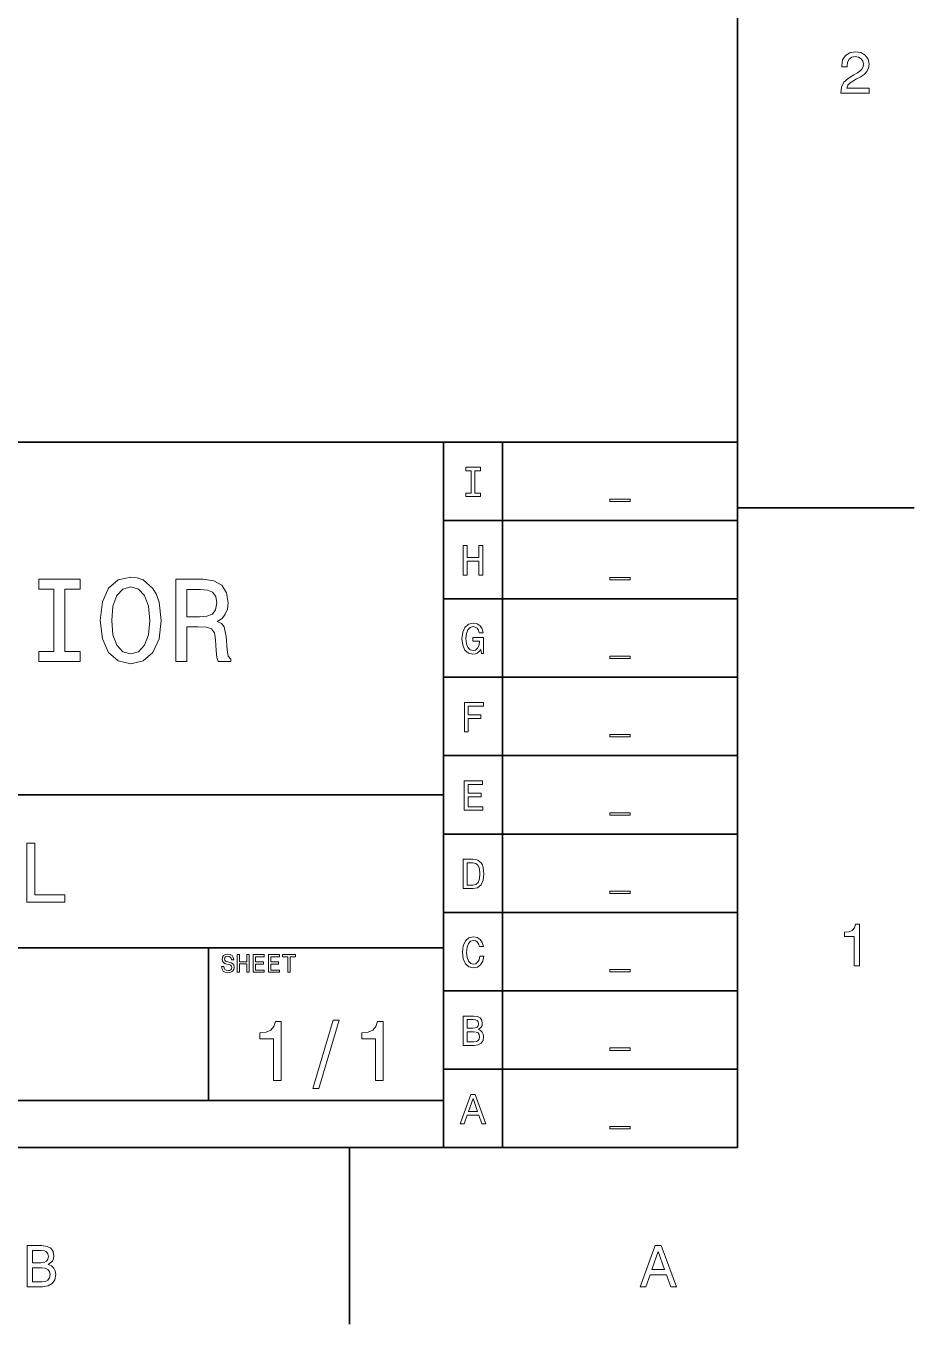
# Model space of a CAD drawing. Extents: x 0 to 841, y 0 to 594.
# Drawn here: x 760.5 to 836, y 5 to 115.4 of the extents above; entities that cross this region are included whole.
import ezdxf

# ---------------------------------------------------------------- set-up
doc = ezdxf.new("R2010")
doc.units = 0

msp = doc.modelspace()

# ---------------------------------------------------------------- linework, layer by layer
at = {"color": 7, "lineweight": 35}
for p, q in [((821, 20), (821, 574)), ((631, 80), (821, 80)), ((796, 20), (796, 80)), ((801, 20), (801, 80)), ((821, 80), (821, 20)), ((796, 73.333336), (821, 73.333336)), ((796, 66.666664), (821, 66.666664)), ((796, 60), (821, 60)), ((796, 53.333332), (821, 53.333332)), ((631, 50), (796, 50)), ((796, 46.666668), (821, 46.666668)), ((796, 40), (821, 40)), ((631, 37), (796, 37)), ((796, 33.333332), (821, 33.333332)), ((796, 26.666666), (821, 26.666666)), ((631, 24), (796, 24)), ((20, 20), (821, 20)), ((631, 20), (821, 20))]:
    msp.add_line(p, q, dxfattribs=at)
at = {"color": 7, "lineweight": 35, "ltscale": 0.375}
for p, q in [((821, 74.400002), (836, 74.400002)), ((788, 20), (788, 5))]:
    msp.add_line(p, q, dxfattribs=at)
at = {"color": 7, "lineweight": 35, "ltscale": 0.325}
msp.add_line((776, 24), (776, 37), dxfattribs=at)
at = {"color": 7, "lineweight": 13}
for points in [[(829.76947, 109.666786), (832.175049, 109.666786), (832.175049, 110.100502), (830.273804, 110.100502), (830.3797, 110.337532), (830.561218, 110.534218), (831.121033, 110.892288), (831.418579, 111.043587), (831.751465, 111.260445), (831.988464, 111.512604), (832.124634, 111.810158), (832.175049, 112.148056), (832.089355, 112.571686), (831.852295, 112.904541), (831.489197, 113.116356), (831.020203, 113.192001), (830.536011, 113.10627), (830.167847, 112.869232), (829.930847, 112.490997), (829.850159, 111.991714), (829.850159, 111.921112), (830.309082, 111.921112), (830.309082, 111.961456), (830.354492, 112.304398), (830.490662, 112.556557), (830.70752, 112.717941), (830.994934, 112.773415), (831.287476, 112.722984), (831.504333, 112.596901), (831.645569, 112.400215), (831.695984, 112.153099), (831.660645, 111.921112), (831.564819, 111.724426), (831.403442, 111.552956), (831.18158, 111.401657), (830.884033, 111.240273), (830.389771, 110.927589), (830.041809, 110.594742), (829.835022, 110.191284), (829.76947, 109.681915)], [(798.33429, 75.659821), (797.87323, 75.659821), (797.87323, 75.357224), (799.126831, 75.357224), (799.126831, 75.659821), (798.66571, 75.659821), (798.66571, 77.554626), (799.126831, 77.554626), (799.126831, 77.857224), (797.87323, 77.857224), (797.87323, 77.554626), (798.33429, 77.554626)], [(810.132568, 75.140724), (810.132568, 74.938995), (811.867432, 74.938995), (811.867432, 75.140724)], [(797.664246, 68.690559), (797.999268, 68.690559), (797.999268, 69.864914), (799.000732, 69.864914), (799.000732, 68.690559), (799.332153, 68.690559), (799.332153, 71.190559), (799.000732, 71.190559), (799.000732, 70.171104), (797.999268, 70.171104), (797.999268, 71.190559), (797.664246, 71.190559)], [(766.804016, 64.833572), (766.985596, 63.260086), (767.510071, 62.100143), (768.327087, 61.384007), (769.39624, 61.14193), (770.455322, 61.384007), (771.28241, 62.100143), (771.796814, 63.260086), (771.988464, 64.833572), (771.796814, 66.396973), (771.57489, 67.032417), (771.28241, 67.556915), (770.455322, 68.273056), (769.950989, 68.454613), (769.39624, 68.525215), (768.317017, 68.273056), (767.5, 67.567001), (766.985596, 66.407059)], [(810.132568, 68.47406), (810.132568, 68.272331), (811.867432, 68.272331), (811.867432, 68.47406)], [(762.860229, 62.180836), (761.569153, 62.180836), (761.569153, 61.333572), (765.079224, 61.333572), (765.079224, 62.180836), (763.788147, 62.180836), (763.788147, 67.486313), (765.079224, 67.486313), (765.079224, 68.333572), (761.569153, 68.333572), (761.569153, 67.486313), (762.860229, 67.486313)], [(767.772339, 64.833572), (767.883301, 66.054031), (768.216125, 66.951729), (768.73053, 67.496399), (769.39624, 67.688042), (770.05188, 67.496399), (770.566284, 66.941643), (770.899109, 66.043945), (771.020142, 64.833572), (770.899109, 63.61311), (770.566284, 62.715416), (770.05188, 62.17075), (769.39624, 61.989193), (768.73053, 62.17075), (768.216125, 62.715416), (767.883301, 63.603024)], [(773.218994, 61.333572), (774.157043, 61.333572), (774.157043, 64.288902), (775.115234, 64.288902), (775.821289, 64.258644), (776.265137, 64.117432), (776.507202, 63.78458), (776.608032, 63.18948), (776.658508, 62.2817), (776.718994, 61.6866), (776.840027, 61.333572), (777.899109, 61.333572), (777.899109, 61.525215), (777.667114, 61.807636), (777.586426, 62.33213), (777.515808, 63.461815), (777.34436, 64.298988), (777.112366, 64.561241), (776.749268, 64.752884), (777.15271, 65.005043), (777.43512, 65.35807), (777.616699, 65.801872), (777.677246, 66.336456), (777.536011, 67.183716), (777.132568, 67.81916), (776.466858, 68.202446), (775.559082, 68.333572), (773.218994, 68.333572)], [(775.296814, 67.476227), (775.912109, 67.415703), (776.345825, 67.22406), (776.618164, 66.871033), (776.708923, 66.316284), (776.608032, 65.73127), (776.335693, 65.378242), (775.871765, 65.196686), (775.236267, 65.146255), (774.157043, 65.146255), (774.157043, 67.476227)], [(799.159241, 62.35891), (799.220459, 62.023895), (799.400574, 62.023895), (799.400574, 63.37476), (798.489197, 63.37476), (798.489197, 63.068565), (799.051147, 63.068565), (799.051147, 63.046951), (799.007935, 62.715538), (798.892639, 62.470581), (798.716125, 62.315681), (798.496399, 62.265251), (798.251465, 62.33009), (798.060547, 62.524616), (797.938049, 62.845222), (797.894836, 63.284702), (797.934448, 63.720581), (798.056946, 64.041183), (798.251465, 64.23571), (798.514404, 64.304153), (798.694519, 64.268135), (798.842224, 64.167267), (798.950317, 63.997959), (799.011536, 63.771015), (799.368164, 63.771015), (799.274475, 64.116837), (799.097961, 64.376198), (798.849426, 64.534698), (798.536011, 64.592339), (798.125366, 64.502281), (797.815552, 64.239311), (797.617432, 63.825047), (797.549011, 63.273895), (797.617432, 62.719139), (797.815552, 62.304874), (798.107361, 62.041908), (798.474792, 61.955452), (798.680115, 61.984268), (798.863831, 62.056316), (799.022339, 62.182396)], [(810.132568, 61.807396), (810.132568, 61.605667), (811.867432, 61.605667), (811.867432, 61.807396)], [(797.761536, 55.357231), (798.096558, 55.357231), (798.096558, 56.506367), (799.148438, 56.506367), (799.148438, 56.805359), (798.096558, 56.805359), (798.096558, 57.554638), (799.389771, 57.554638), (799.389771, 57.857231), (797.761536, 57.857231)], [(810.132568, 55.140732), (810.132568, 54.939003), (811.867432, 54.939003), (811.867432, 55.140732)], [(797.74353, 48.690563), (799.328552, 48.690563), (799.328552, 48.993156), (798.074951, 48.993156), (798.074951, 49.839699), (799.19165, 49.839699), (799.19165, 50.138691), (798.074951, 50.138691), (798.074951, 50.88797), (799.299744, 50.88797), (799.299744, 51.190563), (797.74353, 51.190563)], [(810.132568, 48.474064), (810.132568, 48.272335), (811.867432, 48.272335), (811.867432, 48.474064)], [(760.560547, 40.881123), (763.773804, 40.881123), (763.773804, 41.486309), (761.223328, 41.486309), (761.223328, 45.881123), (760.560547, 45.881123)], [(798.496399, 44.523895), (797.664246, 44.523895), (797.664246, 42.023895), (798.496399, 42.023895), (798.889038, 42.103146), (799.180847, 42.344501), (799.360962, 42.737152), (799.425781, 43.273895), (799.368164, 43.821445), (799.296143, 44.037582), (799.195251, 44.210495), (798.903442, 44.444645), (798.712524, 44.502281)], [(798.471191, 44.224903), (798.744934, 44.170868), (798.932251, 44.005165), (799.043945, 43.709774), (799.079956, 43.273895), (799.040344, 42.852425), (798.92865, 42.557037), (798.737732, 42.380524), (798.471191, 42.322887), (797.999268, 42.322887), (797.999268, 44.224903)], [(810.132568, 41.807396), (810.132568, 41.605667), (811.867432, 41.605667), (811.867432, 41.807396)], [(830.909241, 35.466785), (831.368164, 35.466785), (831.368164, 38.992001), (831.025208, 38.992001), (830.934448, 38.684364), (830.752869, 38.477592), (830.475525, 38.356556), (830.092224, 38.316208), (830.092224, 37.958141), (830.909241, 37.958141)], [(799.083557, 36.286625), (799.011536, 35.984032), (798.892639, 35.767895), (798.726929, 35.634609), (798.53241, 35.591381), (798.298279, 35.656223), (798.114563, 35.850746), (797.992065, 36.167751), (797.952454, 36.607231), (797.992065, 37.04311), (798.110962, 37.363716), (798.294678, 37.558239), (798.53241, 37.626682), (798.705322, 37.59066), (798.853027, 37.489796), (798.968323, 37.327694), (799.047546, 37.104351), (799.389771, 37.104351), (799.281677, 37.446568), (799.09436, 37.705933), (798.838623, 37.868038), (798.53241, 37.925674), (798.150574, 37.835617), (797.858765, 37.583454), (797.671448, 37.169189), (797.606628, 36.607231), (797.671448, 36.045273), (797.858765, 35.631008), (798.150574, 35.375244), (798.53241, 35.288788), (798.867432, 35.357231), (799.137634, 35.548153), (799.328552, 35.861553), (799.429382, 36.286625)], [(777.309082, 35.413544), (777.112366, 35.413544), (777.15564, 35.184437), (777.263672, 35.01585), (777.430115, 34.914265), (777.654907, 34.877522), (777.877502, 34.912102), (778.043945, 35.007202), (778.149841, 35.156338), (778.188782, 35.353024), (778.156311, 35.530258), (778.065552, 35.64481), (777.918579, 35.720459), (777.721924, 35.776657), (777.553284, 35.817722), (777.443054, 35.865273), (777.380432, 35.934437), (777.360962, 36.042507), (777.380432, 36.139767), (777.436584, 36.213257), (777.523071, 36.262966), (777.641907, 36.280258), (777.762939, 36.258644), (777.858093, 36.200287), (777.920776, 36.103024), (777.950989, 35.97118), (778.147705, 35.97118), (778.147705, 35.975502), (778.113098, 36.178673), (778.011536, 36.329971), (777.851563, 36.425072), (777.635437, 36.457493), (777.440918, 36.425072), (777.289612, 36.334293), (777.192383, 36.193802), (777.157776, 36.012245), (777.185852, 35.850143), (777.268005, 35.739914), (777.397705, 35.666424), (777.574951, 35.610229), (777.75, 35.560516), (777.881836, 35.512966), (777.961792, 35.443802), (777.989929, 35.331409), (777.963989, 35.216858), (777.896973, 35.130402), (777.79541, 35.076366), (777.663574, 35.059078), (777.516541, 35.082851), (777.404175, 35.152016), (777.332825, 35.264408)], [(778.450317, 34.918587), (778.651306, 34.918587), (778.651306, 35.623199), (779.252136, 35.623199), (779.252136, 34.918587), (779.450989, 34.918587), (779.450989, 36.418587), (779.252136, 36.418587), (779.252136, 35.806915), (778.651306, 35.806915), (778.651306, 36.418587), (778.450317, 36.418587)], [(779.799011, 34.918587), (780.75, 34.918587), (780.75, 35.100143), (779.997864, 35.100143), (779.997864, 35.608067), (780.667847, 35.608067), (780.667847, 35.787464), (779.997864, 35.787464), (779.997864, 36.23703), (780.732727, 36.23703), (780.732727, 36.418587), (779.799011, 36.418587)], [(781.100159, 34.918587), (782.051147, 34.918587), (782.051147, 35.100143), (781.299011, 35.100143), (781.299011, 35.608067), (781.968994, 35.608067), (781.968994, 35.787464), (781.299011, 35.787464), (781.299011, 36.23703), (782.033875, 36.23703), (782.033875, 36.418587), (781.100159, 36.418587)], [(782.755737, 34.918587), (782.95459, 34.918587), (782.95459, 36.23703), (783.408508, 36.23703), (783.408508, 36.418587), (782.299683, 36.418587), (782.299683, 36.23703), (782.755737, 36.23703)], [(810.132568, 35.140732), (810.132568, 34.939003), (811.867432, 34.939003), (811.867432, 35.140732)], [(798.950317, 30.041426), (799.202454, 30.250359), (799.267273, 30.39085), (799.288879, 30.563761), (799.242065, 30.833933), (799.101563, 31.028458), (798.874634, 31.147333), (798.557617, 31.190561), (797.667847, 31.190561), (797.667847, 28.690561), (798.608093, 28.690561), (798.943115, 28.740993), (799.19165, 28.888687), (799.346558, 29.122837), (799.400574, 29.43984), (799.368164, 29.652376), (799.281677, 29.82889), (799.141235, 29.958572)], [(781.533142, 25.700289), (782.188782, 25.700289), (782.188782, 30.736313), (781.698853, 30.736313), (781.569214, 30.296831), (781.309814, 30.001442), (780.913574, 29.828531), (780.366028, 29.770893), (780.366028, 29.259367), (781.533142, 29.259367)], [(784.876099, 25.03026), (785.37323, 25.03026), (787.11676, 30.837177), (786.612427, 30.837177)], [(790.20752, 25.700289), (790.863159, 25.700289), (790.863159, 30.736313), (790.37323, 30.736313), (790.24353, 30.296831), (789.984192, 30.001442), (789.587952, 29.828531), (789.040344, 29.770893), (789.040344, 29.259367), (790.20752, 29.259367)], [(798.489197, 30.153097), (797.999268, 30.153097), (797.999268, 30.891569), (798.518005, 30.891569), (798.712524, 30.869957), (798.849426, 30.805115), (798.932251, 30.693443), (798.961121, 30.527737), (798.92865, 30.36203), (798.842224, 30.246758), (798.694519, 30.174711)], [(798.56842, 28.989553), (797.999268, 28.989553), (797.999268, 29.850504), (798.536011, 29.850504), (798.763, 29.825287), (798.925049, 29.74964), (799.022339, 29.619957), (799.054749, 29.432636), (799.022339, 29.234509), (798.932251, 29.097622), (798.781006, 29.014769)], [(810.132568, 28.474064), (810.132568, 28.272335), (811.867432, 28.272335), (811.867432, 28.474064)], [(797.404907, 22.023895), (797.736328, 22.023895), (797.999268, 22.758766), (798.997131, 22.758766), (799.260071, 22.023895), (799.598694, 22.023895), (798.683716, 24.527498), (798.316284, 24.527498)], [(798.114563, 23.064962), (798.5, 24.167267), (798.885437, 23.064962)], [(810.132568, 21.807398), (810.132568, 21.605669), (811.867432, 21.605669), (811.867432, 21.807398)], [(762.380432, 10.057997), (762.733459, 10.350504), (762.824219, 10.54719), (762.854492, 10.789265), (762.78894, 11.167507), (762.592224, 11.439841), (762.274475, 11.606268), (761.830688, 11.666786), (760.585022, 11.666786), (760.585022, 8.166786), (761.901306, 8.166786), (762.3703, 8.237391), (762.718323, 8.444163), (762.935181, 8.771974), (763.010803, 9.215777), (762.965454, 9.513328), (762.84436, 9.760447), (762.647705, 9.942002)], [(761.734863, 10.214336), (761.049011, 10.214336), (761.049011, 11.248199), (761.775208, 11.248199), (762.047546, 11.217939), (762.239197, 11.127161), (762.355164, 10.970821), (762.395569, 10.738832), (762.350159, 10.506844), (762.229126, 10.345461), (762.022339, 10.244596)], [(812.716858, 8.166786), (813.180847, 8.166786), (813.549011, 9.195604), (814.945984, 9.195604), (815.314148, 8.166786), (815.788208, 8.166786), (814.507202, 11.671829), (813.992798, 11.671829)], [(813.710388, 9.624279), (814.25, 11.167507), (814.789612, 9.624279)], [(761.845825, 8.585374), (761.049011, 8.585374), (761.049011, 9.790706), (761.800415, 9.790706), (762.118164, 9.755403), (762.345093, 9.649495), (762.481262, 9.467939), (762.526672, 9.205691), (762.481262, 8.928313), (762.355164, 8.73667), (762.143372, 8.620677)]]:
    msp.add_lwpolyline(points, close=True, dxfattribs=at)

doc.saveas('drawing.dxf')
